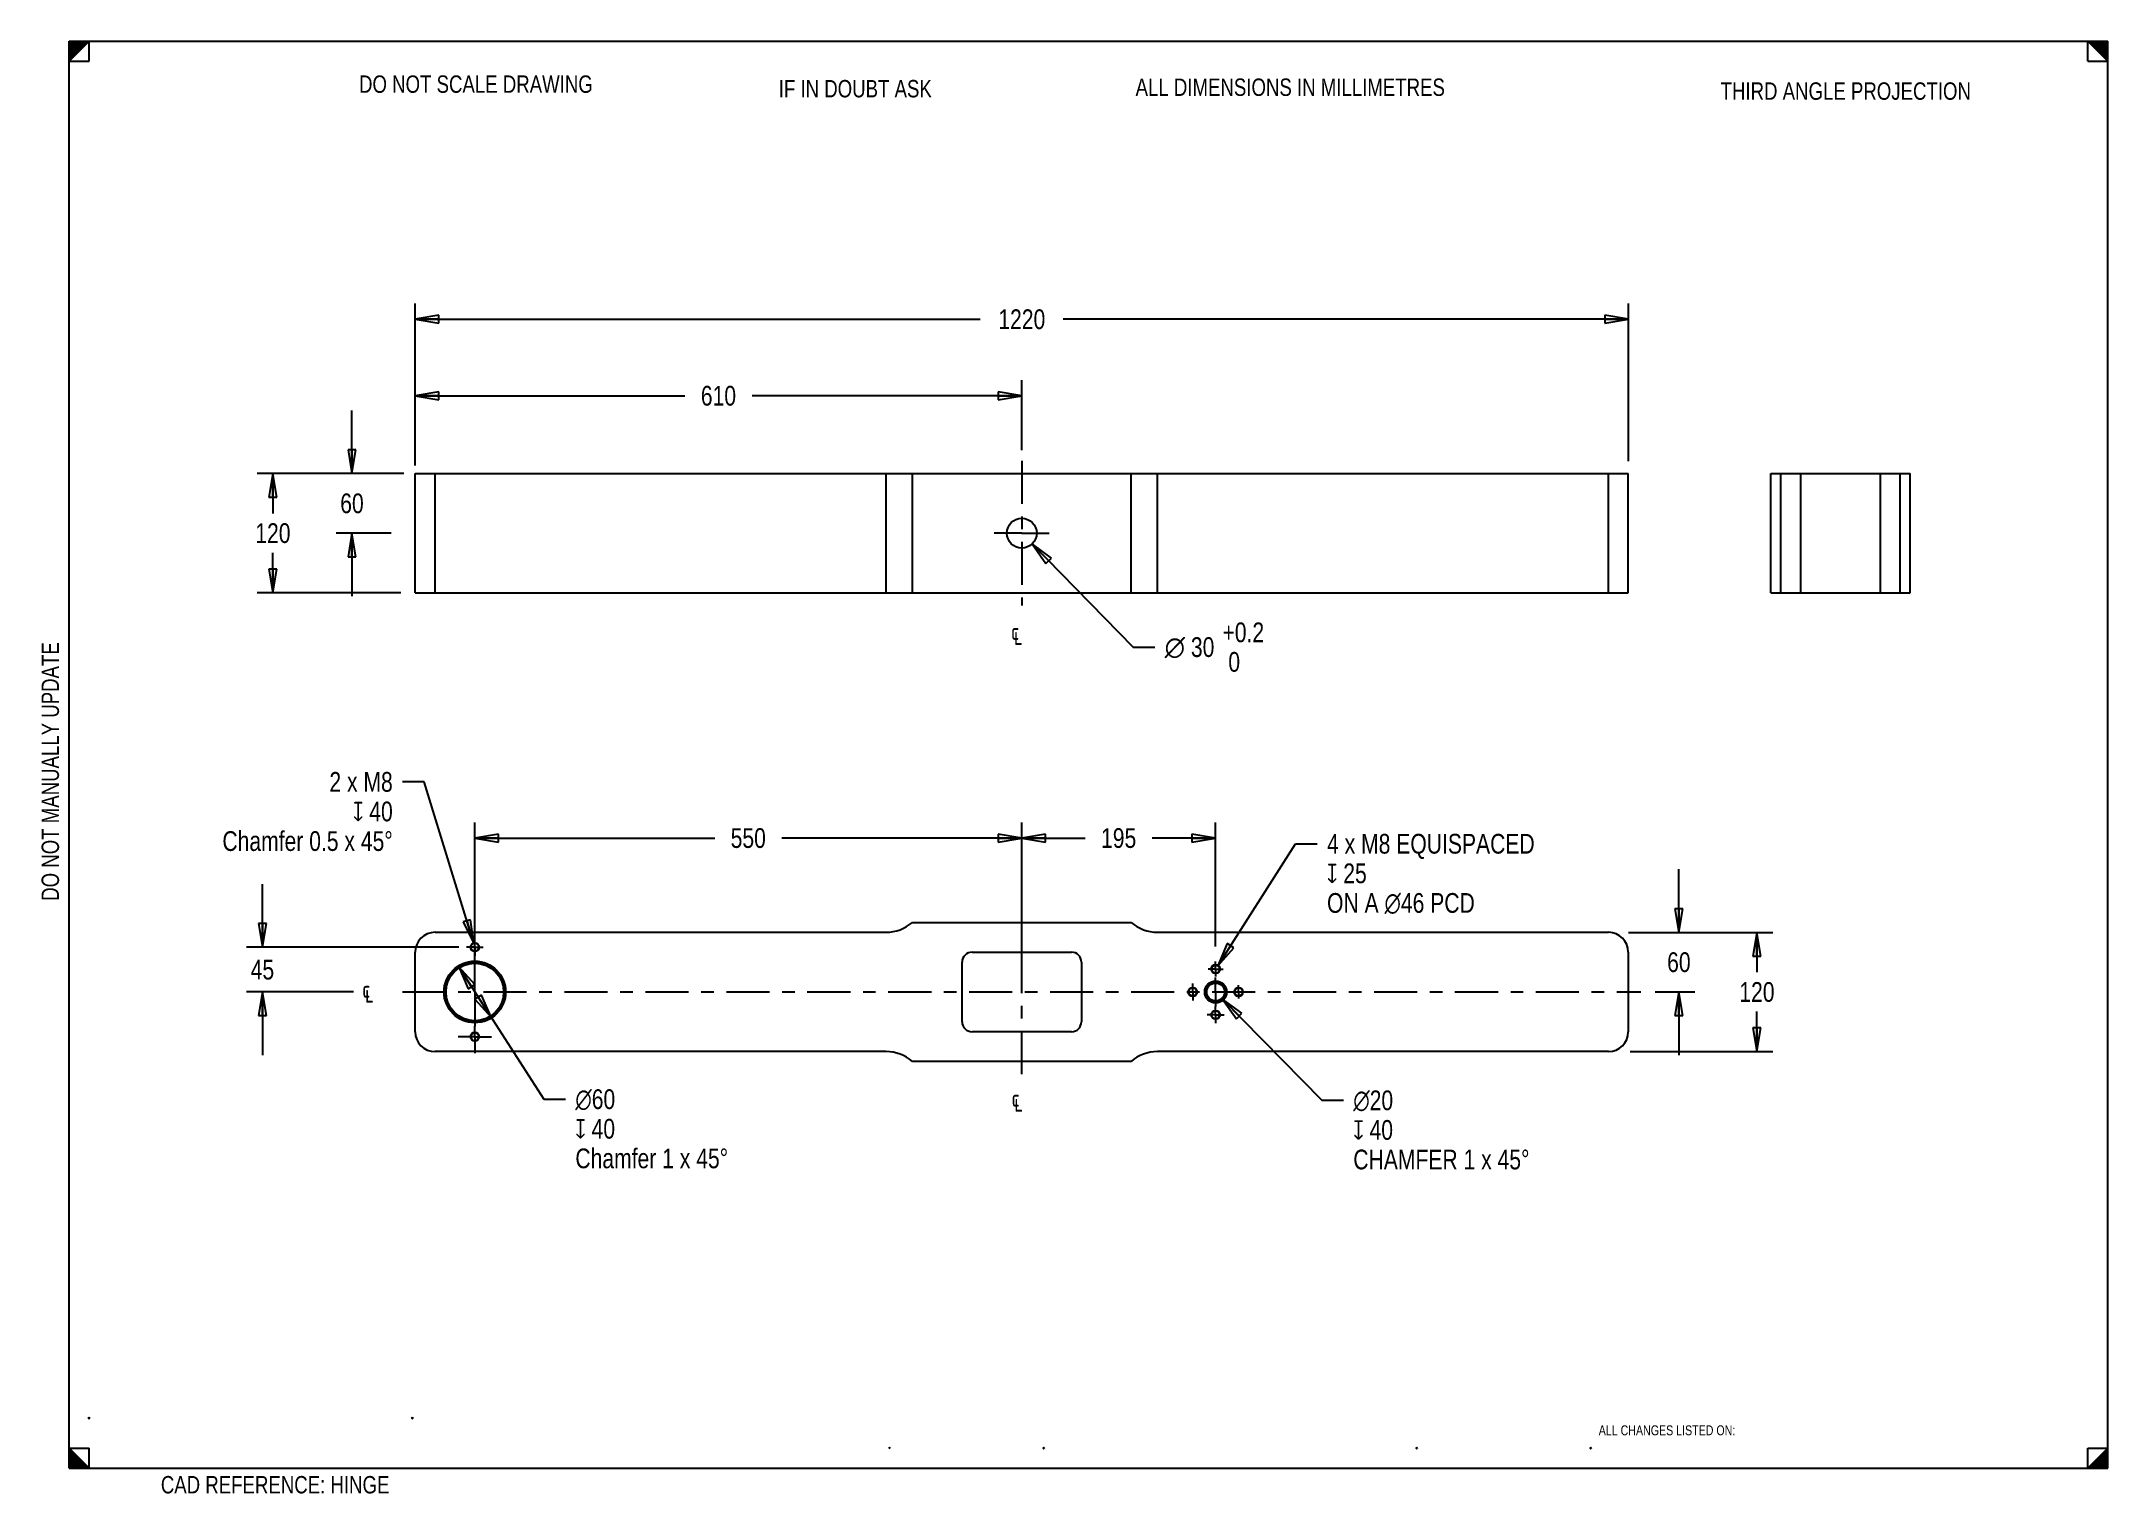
# Model space of a CAD drawing. Header units: inches. Extents: x 0.1 to 16.4, y 0.1 to 11.6.
import ezdxf

# ---------------------------------------------------------------- set-up
doc = ezdxf.new("R2010")
doc.units = ezdxf.units.IN
doc.header["$LTSCALE"] = 0.909449
doc.header["$MEASUREMENT"] = 0
doc.linetypes.add('CENTER', pattern=[0.6, 0.375, -0.075, 0.075, -0.075])
doc.layers.get('0').update_dxf_attribs({"linetype": 'CONTINUOUS'})
doc.layers.add('02___PRT_ALL_AXES', color=7, linetype='CONTINUOUS')
doc.styles.get("Standard").update_dxf_attribs({"font": 'txt', "width": 0.8})
doc.styles.add('TEXTSTYLE_1', font='gdt', dxfattribs={"width": 0.8})
doc.dimstyles.new('DIMSTYLE_1', dxfattribs={"dimtxt": 0.15625, "dimasz": 0.1875, "dimexe": 0.125, "dimexo": 0.0625, "dimgap": 0.078125, "dimtad": 0, "dimtih": 1, "dimtoh": 1, "dimlfac": 5, "dimzin": 4, "dimdsep": 46, "dimtxsty": 'STANDARD', "dimblk": 'CLOSED', "dimblk1": 'CLOSED', "dimblk2": 'CLOSED', "dimcen": 0.09, "dimadec": 0, "dimazin": 0, "dimtp": 0.01, "dimtm": 0.01, "dimtfac": 1, "dimtofl": 0, "dimtmove": 0, "dimatfit": 3, "dimldrblk": 'CLOSED', "dimfxl": 1, "dimtolj": 1, "dimtzin": 4, "dimarcsym": 0})
doc.dimstyles.new('DIMSTYLE_2', dxfattribs={"dimtxt": 0.15625, "dimasz": 0.1875, "dimexe": 0.125, "dimexo": 0.0625, "dimgap": 0.09, "dimtad": 0, "dimtih": 1, "dimtoh": 1, "dimlfac": 5, "dimzin": 4, "dimdsep": 46, "dimtxsty": 'STANDARD', "dimblk": 'CLOSED', "dimblk1": 'CLOSED', "dimblk2": 'CLOSED', "dimcen": 0.09, "dimadec": 0, "dimazin": 0, "dimtol": 1, "dimtp": 0.2, "dimtfac": 1, "dimtofl": 0, "dimtmove": 0, "dimatfit": 2, "dimldrblk": 'CLOSED', "dimfxl": 1, "dimtolj": 1, "dimtzin": 4, "dimarcsym": 0})
doc.dimstyles.new('DIMSTYLE_3', dxfattribs={"dimtxt": 0.15625, "dimasz": 0.1875, "dimexe": 0.125, "dimexo": 0.0625, "dimgap": 0.09, "dimtad": 0, "dimtih": 1, "dimtoh": 1, "dimlfac": 5, "dimzin": 4, "dimdsep": 46, "dimtxsty": 'STANDARD', "dimblk": 'CLOSED', "dimblk1": 'CLOSED', "dimblk2": 'CLOSED', "dimcen": 0.09, "dimadec": 0, "dimazin": 0, "dimtp": 0.01, "dimtm": 0.01, "dimtfac": 1, "dimtmove": 0, "dimatfit": 2, "dimldrblk": 'CLOSED', "dimfxl": 1, "dimtolj": 1, "dimtzin": 4, "dimarcsym": 0})
doc.dimstyles.new('DIMSTYLE_4', dxfattribs={"dimtxt": 0.15625, "dimasz": 0.1875, "dimexe": 0.125, "dimexo": 0.0625, "dimgap": 0.09, "dimtad": 0, "dimtih": 1, "dimtoh": 1, "dimlfac": 5, "dimzin": 4, "dimdsep": 46, "dimtxsty": 'STANDARD', "dimblk": 'CLOSED', "dimblk1": 'CLOSED', "dimblk2": 'CLOSED', "dimcen": 0.09, "dimadec": 0, "dimazin": 0, "dimtp": 0.01, "dimtm": 0.01, "dimtfac": 1, "dimtofl": 0, "dimtmove": 0, "dimatfit": 2, "dimldrblk": 'CLOSED', "dimfxl": 1, "dimtolj": 1, "dimtzin": 4, "dimarcsym": 0})

# ---------------------------------------------------------------- blocks, each defined once
blk = doc.blocks.new('_CLOSED')
at = {"color": 0, "linetype": 'BYBLOCK'}
for p, q in [((0, 0), (-1, 0.167)), ((-1, 0.167), (-1, -0.167)), ((-1, -0.167), (0, 0)), ((-1, 0), (0, 0))]:
    blk.add_line(p, q, dxfattribs=at)
blk = doc.blocks.new('*D0')
at = {"color": 2, "linetype": 'CONTINUOUS'}
for p, q in [((2.927, 8.152), (1.764, 8.152)), ((1.889, 8.152), (1.889, 7.836)), ((1.889, 7.207), (1.889, 7.523)), ((2.903, 7.207), (1.764, 7.207))]:
    blk.add_line(p, q, dxfattribs=at)
at = {"color": 2, "linetype": 'CONTINUOUS', "xscale": 0.1875, "yscale": 0.1875, "zscale": 0.1875}
for p, rotation in [((1.889, 8.152), 90), ((1.889, 7.207), 270)]:
    blk.add_blockref('_CLOSED', p, dxfattribs=dict(at, rotation=rotation))
at = {"color": 2, "linetype": 'CONTINUOUS', "insert": (1.889, 7.758), "char_height": 0.1562, "width": 0.375, "attachment_point": 2, "line_spacing_factor": 0.9}
blk.add_mtext('120', dxfattribs=at)
blk = doc.blocks.new('*D1')
at = {"color": 2, "linetype": 'CONTINUOUS'}
for p, q in [((12.622, 4.518), (13.765, 4.518)), ((13.64, 4.518), (13.64, 4.202)), ((13.64, 3.574), (13.64, 3.89)), ((12.636, 3.574), (13.765, 3.574))]:
    blk.add_line(p, q, dxfattribs=at)
at = {"color": 2, "linetype": 'CONTINUOUS', "xscale": 0.1875, "yscale": 0.1875, "zscale": 0.1875}
for p, rotation in [((13.64, 4.518), 90), ((13.64, 3.574), 270)]:
    blk.add_blockref('_CLOSED', p, dxfattribs=dict(at, rotation=rotation))
at = {"color": 2, "linetype": 'CONTINUOUS', "insert": (13.64, 4.124), "char_height": 0.1562, "width": 0.375, "attachment_point": 2, "line_spacing_factor": 0.9}
blk.add_mtext('120', dxfattribs=at)
blk = doc.blocks.new('*D2')
at = {"color": 2, "linetype": 'CONTINUOUS'}
for p, q in [((3.015, 8.551), (3.015, 9.499)), ((12.622, 8.251), (12.622, 9.499)), ((3.015, 9.374), (7.49, 9.374)), ((12.622, 9.374), (8.147, 9.374))]:
    blk.add_line(p, q, dxfattribs=at)
at = {"color": 2, "linetype": 'CONTINUOUS', "xscale": 0.1875, "yscale": 0.1875, "zscale": 0.1875, "rotation": 180}
blk.add_blockref('_CLOSED', (3.015, 9.374), dxfattribs=at)
at = {"color": 2, "linetype": 'CONTINUOUS', "xscale": 0.1875, "yscale": 0.1875, "zscale": 0.1875}
blk.add_blockref('_CLOSED', (12.622, 9.374), dxfattribs=at)
at = {"color": 2, "linetype": 'CONTINUOUS', "insert": (7.819, 9.452), "char_height": 0.1562, "width": 0.5, "attachment_point": 2, "line_spacing_factor": 0.9}
blk.add_mtext('1220', dxfattribs=at)
blk = doc.blocks.new('*D3')
at = {"color": 2, "linetype": 'CONTINUOUS'}
for p, q in [((13.022, 4.518), (13.022, 5.018)), ((12.897, 4.518), (13.205, 4.518)), ((12.833, 4.046), (13.147, 4.046)), ((13.022, 4.046), (13.022, 3.546))]:
    blk.add_line(p, q, dxfattribs=at)
at = {"color": 2, "linetype": 'CONTINUOUS', "xscale": 0.1875, "yscale": 0.1875, "zscale": 0.1875}
for p, rotation in [((13.022, 4.518), 270), ((13.022, 4.046), 90)]:
    blk.add_blockref('_CLOSED', p, dxfattribs=dict(at, rotation=rotation))
at = {"color": 2, "linetype": 'CONTINUOUS', "insert": (13.022, 4.36), "char_height": 0.1562, "width": 0.25, "attachment_point": 2, "line_spacing_factor": 0.9}
blk.add_mtext('60', dxfattribs=at)
blk = doc.blocks.new('*D4')
at = {"color": 2, "linetype": 'CONTINUOUS'}
for p, q in [((3.015, 8.216), (3.015, 8.892)), ((7.819, 8.337), (7.819, 8.892)), ((3.015, 8.767), (5.151, 8.767)), ((7.819, 8.767), (5.683, 8.767))]:
    blk.add_line(p, q, dxfattribs=at)
at = {"color": 2, "linetype": 'CONTINUOUS', "xscale": 0.1875, "yscale": 0.1875, "zscale": 0.1875, "rotation": 180}
blk.add_blockref('_CLOSED', (3.015, 8.767), dxfattribs=at)
at = {"color": 2, "linetype": 'CONTINUOUS', "xscale": 0.1875, "yscale": 0.1875, "zscale": 0.1875}
blk.add_blockref('_CLOSED', (7.819, 8.767), dxfattribs=at)
at = {"color": 2, "linetype": 'CONTINUOUS', "insert": (5.417, 8.846), "char_height": 0.1562, "width": 0.375, "attachment_point": 2, "line_spacing_factor": 0.9}
blk.add_mtext('610', dxfattribs=at)
blk = doc.blocks.new('*D5')
at = {"color": 2, "linetype": 'CONTINUOUS'}
for p, q in [((7.901, 7.595), (8.7, 6.777)), ((8.7, 6.777), (8.872, 6.777))]:
    blk.add_line(p, q, dxfattribs=at)
at = {"color": 2, "linetype": 'CONTINUOUS', "xscale": 0.1875, "yscale": 0.1875, "zscale": 0.1875, "rotation": 134.3257008964}
blk.add_blockref('_CLOSED', (7.901, 7.595), dxfattribs=at)
at = {"color": 2, "linetype": 'CONTINUOUS', "width": 0.8}
for s, p in [('+0.2', (9.408, 6.816)), ('30', (9.158, 6.699)), (' 0', (9.408, 6.582))]:
    blk.add_text(s, height=0.1562, dxfattribs=at).set_placement(p)
at = {"color": 2, "linetype": 'CONTINUOUS', "style": 'TEXTSTYLE_1'}
blk.add_text('n', height=0.156, dxfattribs=at).set_placement((8.95, 6.699))
blk = doc.blocks.new('*D6')
at = {"color": 2, "linetype": 'CONTINUOUS'}
for p, q in [((2.515, 8.152), (2.515, 8.652)), ((2.762, 8.152), (2.39, 8.152)), ((2.826, 7.68), (2.39, 7.68)), ((2.515, 7.68), (2.515, 7.18))]:
    blk.add_line(p, q, dxfattribs=at)
at = {"color": 2, "linetype": 'CONTINUOUS', "xscale": 0.1875, "yscale": 0.1875, "zscale": 0.1875}
for p, rotation in [((2.515, 8.152), 270), ((2.515, 7.68), 90)]:
    blk.add_blockref('_CLOSED', p, dxfattribs=dict(at, rotation=rotation))
at = {"color": 2, "linetype": 'CONTINUOUS', "insert": (2.515, 7.994), "char_height": 0.1562, "width": 0.25, "attachment_point": 2, "line_spacing_factor": 0.9}
blk.add_mtext('60', dxfattribs=at)
blk = doc.blocks.new('*D7')
at = {"color": 2, "linetype": 'CONTINUOUS'}
for p, q in [((3.488, 4.109), (3.488, 5.389)), ((3.488, 5.264), (5.388, 5.264)), ((7.819, 5.264), (5.919, 5.264)), ((7.819, 4.109), (7.819, 5.389))]:
    blk.add_line(p, q, dxfattribs=at)
at = {"color": 2, "linetype": 'CONTINUOUS', "xscale": 0.1875, "yscale": 0.1875, "zscale": 0.1875, "rotation": 180}
blk.add_blockref('_CLOSED', (3.488, 5.264), dxfattribs=at)
at = {"color": 2, "linetype": 'CONTINUOUS', "xscale": 0.1875, "yscale": 0.1875, "zscale": 0.1875}
blk.add_blockref('_CLOSED', (7.819, 5.264), dxfattribs=at)
at = {"color": 2, "linetype": 'CONTINUOUS', "insert": (5.653, 5.343), "char_height": 0.1562, "width": 0.375, "attachment_point": 2, "line_spacing_factor": 0.9}
blk.add_mtext('550', dxfattribs=at)
blk = doc.blocks.new('*D8')
at = {"color": 2, "linetype": 'CONTINUOUS'}
for p, q in [((3.36, 4.245), (3.488, 4.046)), ((3.616, 3.847), (3.488, 4.046)), ((3.488, 4.046), (4.034, 3.197)), ((4.034, 3.197), (4.206, 3.197))]:
    blk.add_line(p, q, dxfattribs=at)
at = {"color": 2, "linetype": 'CONTINUOUS', "xscale": 0.1875, "yscale": 0.1875, "zscale": 0.1875}
for p, rotation in [((3.36, 4.245), 122.7430976659), ((3.616, 3.847), 302.7430976659)]:
    blk.add_blockref('_CLOSED', p, dxfattribs=dict(at, rotation=rotation))
at = {"color": 2, "linetype": 'CONTINUOUS', "insert": (4.284, 3.275), "char_height": 0.15625, "width": 1.85417, "attachment_point": 1, "line_spacing_factor": 0.9, "style": 'TEXTSTYLE_1'}
blk.add_mtext('{\\Fgdt;n}\\Ftxt;60\\P\\Fgdt;{\\Fgdt;x}\\Ftxt; 40\\PChamfer 1 x 45\\Fgdt;{\\Fgdt;~}', dxfattribs=at)
blk = doc.blocks.new('*D9')
at = {"color": 2, "linetype": 'CONTINUOUS'}
for p, q in [((3.088, 5.709), (2.916, 5.709)), ((3.479, 4.43), (3.088, 5.709))]:
    blk.add_line(p, q, dxfattribs=at)
at = {"color": 2, "linetype": 'CONTINUOUS', "xscale": 0.1875, "yscale": 0.1875, "zscale": 0.1875, "rotation": 286.9794263247}
blk.add_blockref('_CLOSED', (3.479, 4.43), dxfattribs=at)
at = {"color": 2, "linetype": 'CONTINUOUS', "insert": (2.838, 5.788), "char_height": 0.15625, "width": 2.22917, "attachment_point": 3, "line_spacing_factor": 0.9}
blk.add_mtext('2 x M8\\P\\Fgdt;{\\Fgdt;x}\\Ftxt; 40\\PChamfer 0.5 x 45\\Fgdt;{\\Fgdt;~}\\Ftxt; ', dxfattribs=at)
blk = doc.blocks.new('*D10')
at = {"color": 2, "linetype": 'CONTINUOUS'}
for p, q in [((1.806, 4.4), (1.806, 4.9)), ((3.361, 4.4), (1.681, 4.4)), ((2.526, 4.046), (1.681, 4.046)), ((1.806, 4.046), (1.806, 3.546))]:
    blk.add_line(p, q, dxfattribs=at)
at = {"color": 2, "linetype": 'CONTINUOUS', "xscale": 0.1875, "yscale": 0.1875, "zscale": 0.1875}
for p, rotation in [((1.806, 4.4), 270), ((1.806, 4.046), 90)]:
    blk.add_blockref('_CLOSED', p, dxfattribs=dict(at, rotation=rotation))
at = {"color": 2, "linetype": 'CONTINUOUS', "insert": (1.806, 4.301), "char_height": 0.1562, "width": 0.25, "attachment_point": 2, "line_spacing_factor": 0.9}
blk.add_mtext('45', dxfattribs=at)
blk = doc.blocks.new('*D11')
at = {"color": 2, "linetype": 'CONTINUOUS'}
for p, q in [((9.409, 3.99), (10.194, 3.188)), ((10.194, 3.188), (10.366, 3.188))]:
    blk.add_line(p, q, dxfattribs=at)
at = {"color": 2, "linetype": 'CONTINUOUS', "xscale": 0.1875, "yscale": 0.1875, "zscale": 0.1875, "rotation": 134.3807014374}
blk.add_blockref('_CLOSED', (9.409, 3.99), dxfattribs=at)
at = {"color": 2, "linetype": 'CONTINUOUS', "insert": (10.444, 3.266), "char_height": 0.15625, "width": 1.85417, "attachment_point": 1, "line_spacing_factor": 0.9, "style": 'TEXTSTYLE_1'}
blk.add_mtext('{\\Fgdt;n}\\Ftxt;20\\P\\Fgdt;{\\Fgdt;x}\\Ftxt; 40\\PCHAMFER 1 x 45\\Fgdt;{\\Fgdt;~}', dxfattribs=at)
blk = doc.blocks.new('*D12')
at = {"color": 2, "linetype": 'CONTINUOUS'}
for p, q in [((7.819, 4.109), (7.819, 5.389)), ((7.819, 5.264), (8.321, 5.264)), ((9.354, 5.264), (8.852, 5.264)), ((9.354, 4.406), (9.354, 5.389))]:
    blk.add_line(p, q, dxfattribs=at)
at = {"color": 2, "linetype": 'CONTINUOUS', "xscale": 0.1875, "yscale": 0.1875, "zscale": 0.1875, "rotation": 180}
blk.add_blockref('_CLOSED', (7.819, 5.264), dxfattribs=at)
at = {"color": 2, "linetype": 'CONTINUOUS', "xscale": 0.1875, "yscale": 0.1875, "zscale": 0.1875}
blk.add_blockref('_CLOSED', (9.354, 5.264), dxfattribs=at)
at = {"color": 2, "linetype": 'CONTINUOUS', "insert": (8.586, 5.343), "char_height": 0.1562, "width": 0.375, "attachment_point": 2, "line_spacing_factor": 0.9}
blk.add_mtext('195', dxfattribs=at)
blk = doc.blocks.new('*D13')
at = {"color": 2, "linetype": 'CONTINUOUS'}
for p, q in [((9.371, 4.254), (9.986, 5.22)), ((9.986, 5.22), (10.158, 5.22))]:
    blk.add_line(p, q, dxfattribs=at)
at = {"color": 2, "linetype": 'CONTINUOUS', "xscale": 0.1875, "yscale": 0.1875, "zscale": 0.1875, "rotation": 237.5173865364}
blk.add_blockref('_CLOSED', (9.371, 4.254), dxfattribs=at)
at = {"color": 2, "linetype": 'CONTINUOUS', "insert": (10.236, 5.298), "char_height": 0.15625, "width": 2.125, "attachment_point": 1, "line_spacing_factor": 0.9}
blk.add_mtext('4 x M8 EQUISPACED\\P\\Fgdt;{\\Fgdt;x}\\Ftxt; 25\\PON A \\Fgdt;{\\Fgdt;n}\\Ftxt;46 PCD', dxfattribs=at)

msp = doc.modelspace()

# ---------------------------------------------------------------- hatches: boundary and pattern name
at = {"linetype": 'CONTINUOUS'}
h = msp.add_hatch(color=2, dxfattribs=at)
edge = h.paths.add_edge_path()
edge.add_line((0.2756, 11.5748), (0.4331, 11.5748))
edge.add_line((0.2756, 11.4173), (0.2756, 11.5748))
edge.add_line((0.2756, 11.4173), (0.4331, 11.5748))
h = msp.add_hatch(color=2, dxfattribs=at)
edge = h.paths.add_edge_path()
edge.add_line((16.4173, 11.4173), (16.4173, 11.5748))
edge.add_line((16.2598, 11.5748), (16.4173, 11.4173))
edge.add_line((16.2598, 11.5748), (16.4173, 11.5748))
h = msp.add_hatch(color=2, dxfattribs=at)
edge = h.paths.add_edge_path()
edge.add_line((0.2756, 0.2756), (0.2756, 0.4331))
edge.add_line((0.2756, 0.2756), (0.4331, 0.2756))
edge.add_line((0.4331, 0.2756), (0.2756, 0.4331))
msp.add_hatch(color=2, dxfattribs=at).paths.add_polyline_path([(16.4173, 0.2756), (16.4173, 0.4331), (16.2598, 0.2756)])

# ---------------------------------------------------------------- linework, layer by layer
at = {"color": 7, "linetype": 'CONTINUOUS'}
for p, q in [((0.2756, 11.4173), (0.4331, 11.5748)), ((0.2756, 11.4173), (0.2756, 11.5748)), ((0.2756, 11.5748), (0.4331, 11.5748)), ((0.4331, 11.4173), (0.4331, 11.5748)), ((0.4331, 11.5748), (16.2598, 11.5748)), ((16.2598, 11.5748), (16.4173, 11.5748)), ((16.2598, 11.5748), (16.4173, 11.4173)), ((16.2598, 11.4173), (16.2598, 11.5748)), ((16.4173, 11.4173), (16.4173, 11.5748)), ((0.2756, 0.4331), (0.2756, 11.4173)), ((0.2756, 11.4173), (0.4331, 11.4173)), ((16.2598, 11.4173), (16.4173, 11.4173)), ((16.4173, 0.4331), (16.4173, 11.4173)), ((3.0154, 7.2071), (3.0154, 8.1519)), ((3.0154, 8.1519), (12.6217, 8.1519)), ((3.1729, 7.2071), (3.1729, 8.1519)), ((6.7441, 7.2071), (6.7441, 8.1519)), ((6.9524, 7.2071), (6.9524, 8.1519)), ((8.6847, 7.2071), (8.6847, 8.1519)), ((8.893, 7.2071), (8.893, 8.1519)), ((12.4642, 7.2071), (12.4642, 8.1519)), ((12.6217, 7.2071), (12.6217, 8.1519)), ((13.7514, 7.2071), (13.7514, 8.1519)), ((13.7514, 8.1519), (14.8537, 8.1519)), ((13.8301, 7.2071), (13.8301, 8.1519)), ((13.9876, 7.2071), (13.9876, 8.1519)), ((14.6175, 7.2071), (14.6175, 8.1519)), ((14.775, 7.2071), (14.775, 8.1519)), ((14.8537, 7.2071), (14.8537, 8.1519)), ((3.0154, 7.2071), (12.6217, 7.2071)), ((13.7514, 7.2071), (14.8537, 7.2071)), ((6.9524, 4.5972), (8.6847, 4.5972)), ((3.1729, 4.5185), (6.7441, 4.5185)), ((8.893, 4.5185), (12.4642, 4.5185)), ((3.0154, 3.7311), (3.0154, 4.361)), ((7.3461, 3.8098), (7.3461, 4.2823)), ((7.4249, 4.361), (8.2123, 4.361)), ((8.291, 4.2823), (8.291, 3.8098)), ((12.6217, 4.361), (12.6217, 3.7311)), ((8.2123, 3.7311), (7.4249, 3.7311)), ((6.7441, 3.5736), (3.1729, 3.5736)), ((8.6847, 3.4949), (6.9524, 3.4949)), ((12.4642, 3.5736), (8.893, 3.5736)), ((0.4392, 0.6631), (0.4269, 0.6754)), ((0.4392, 0.6754), (0.4269, 0.6631)), ((2.9983, 0.6631), (2.986, 0.6754)), ((2.9983, 0.6754), (2.986, 0.6631)), ((0.4331, 0.2756), (0.2756, 0.4331)), ((0.2756, 0.2756), (0.2756, 0.4331)), ((0.2756, 0.4331), (0.4331, 0.4331)), ((0.4331, 0.2756), (0.4331, 0.4331)), ((6.7778, 0.4269), (6.7655, 0.4392)), ((6.7778, 0.4392), (6.7655, 0.4269)), ((7.9983, 0.4269), (7.986, 0.4392)), ((7.9983, 0.4392), (7.986, 0.4269)), ((10.951, 0.4269), (10.9387, 0.4392)), ((10.951, 0.4392), (10.9387, 0.4269)), ((12.329, 0.4269), (12.3167, 0.4392)), ((12.329, 0.4392), (12.3167, 0.4269)), ((16.4173, 0.4331), (16.2598, 0.2756)), ((16.2598, 0.4331), (16.4173, 0.4331)), ((16.2598, 0.2756), (16.2598, 0.4331)), ((16.4173, 0.2756), (16.4173, 0.4331)), ((0.2756, 0.2756), (0.4331, 0.2756)), ((0.4331, 0.2756), (16.2598, 0.2756)), ((16.2598, 0.2756), (16.4173, 0.2756))]:
    msp.add_line(p, q, dxfattribs=at)
for centre, radius in [((3.4879, 4.4004), 0.0354), ((3.4879, 4.4004), 0.0315), ((3.4879, 4.046), 0.2441), ((3.4879, 4.046), 0.2362), ((3.4879, 4.046), 0.2283), ((9.354, 4.2271), 0.0354), ((9.354, 4.2271), 0.0315), ((9.354, 4.046), 0.0866), ((9.354, 4.046), 0.0787), ((9.354, 4.046), 0.0709), ((9.1729, 4.046), 0.0354), ((9.1729, 4.046), 0.0315), ((9.5351, 4.046), 0.0354), ((9.5351, 4.046), 0.0315), ((9.354, 3.8649), 0.0354), ((9.354, 3.8649), 0.0315), ((3.4879, 3.6917), 0.0354), ((3.4879, 3.6917), 0.0315)]:
    msp.add_circle(centre, radius, dxfattribs=at)
for centre, radius, start, end in [((6.7441, 4.8334), 0.315, 270, 311.40962), ((8.893, 4.8334), 0.315, 228.59038, 270), ((3.1729, 4.361), 0.1575, 90, 180), ((12.4642, 4.361), 0.1575, 0, 90), ((7.4249, 4.2823), 0.0787, 90, 180), ((8.2123, 4.2823), 0.0787, 0, 90), ((7.4249, 3.8098), 0.0787, 180, 270), ((8.2123, 3.8098), 0.0787, 270, 360), ((3.1729, 3.7311), 0.1575, 180, 270), ((12.4642, 3.7311), 0.1575, 270, 360), ((6.7441, 3.2586), 0.315, 48.59038, 90), ((8.893, 3.2586), 0.315, 90, 131.40962)]:
    msp.add_arc(centre, radius, start, end, dxfattribs=at)
at = {"layer": '02___PRT_ALL_AXES', "color": 7, "linetype": 'CENTER'}
for p, q in [((7.8186, 8.2519), (7.8186, 7.1071)), ((7.8186, 7.6795), (7.6005, 7.6795)), ((7.8186, 7.6795), (8.0367, 7.6795)), ((7.8186, 3.3949), (7.8186, 4.6972)), ((3.4879, 4.4004), (3.4879, 4.4673)), ((3.4879, 4.4004), (3.4209, 4.4004)), ((3.4879, 4.4004), (3.4879, 4.3334)), ((3.4879, 4.4004), (3.5548, 4.4004)), ((3.4879, 4.046), (3.4879, 4.3171)), ((9.354, 4.2271), (9.354, 4.2869)), ((9.1729, 4.046), (9.1729, 4.1132)), ((9.354, 4.2271), (9.2942, 4.2271)), ((9.354, 4.2271), (9.4138, 4.2271)), ((9.354, 4.2271), (9.354, 4.1674)), ((9.354, 4.046), (9.354, 4.161)), ((9.5351, 4.046), (9.5351, 4.0987)), ((2.9154, 4.046), (12.7217, 4.046)), ((3.4879, 4.046), (3.4879, 3.7749)), ((9.1729, 4.046), (9.1729, 3.9789)), ((9.354, 4.046), (9.354, 3.9311)), ((9.354, 3.8649), (9.354, 3.9314)), ((9.5351, 4.046), (9.5351, 3.9934)), ((3.4879, 3.6917), (3.4879, 3.7749)), ((9.354, 3.8649), (9.2875, 3.8649)), ((9.354, 3.8649), (9.4205, 3.8649)), ((9.354, 3.8649), (9.354, 3.7985)), ((3.4879, 3.6917), (3.3564, 3.6917)), ((3.4879, 3.6917), (3.4879, 3.5602)), ((3.4879, 3.6917), (3.6194, 3.6917))]:
    msp.add_line(p, q, dxfattribs=at)
at = {"layer": '02___PRT_ALL_AXES', "color": 7, "linetype": 'CONTINUOUS'}
msp.add_circle((7.8186, 7.6795), 0.1181, dxfattribs=at)

# ---------------------------------------------------------------- texts
at = {"color": 2, "linetype": 'CONTINUOUS', "line_spacing_factor": 0.9}
for s, insert, char_height, width, attachment_point in [('DO NOT SCALE DRAWING', (3.4964, 11.3047), 0.137795, 2.204724, 2), ('IF IN DOUBT ASK', (6.5004, 11.2686), 0.137795, 1.653543, 2), ('ALL DIMENSIONS IN MILLIMETRES', (9.9447, 11.2803), 0.137795, 3.19685, 2), ('THIRD ANGLE PROJECTION', (14.3434, 11.2496), 0.137795, 2.425197, 2), ('ALL CHANGES LISTED ON:', (12.3873, 0.6137), 0.07874, 1.385827, 1), ('CAD REFERENCE: HINGE', (1.9065, 0.2123), 0.137795, 2.204724, 2)]:
    msp.add_mtext(s, dxfattribs=dict(at, insert=insert, char_height=char_height, width=width, attachment_point=attachment_point))
at = {"color": 2, "linetype": 'CONTINUOUS', "char_height": 0.15625, "width": 0.247396, "attachment_point": 1, "line_spacing_factor": 0.9, "style": 'TEXTSTYLE_1'}
for insert in [(7.734, 6.9665), (2.5961, 4.1324), (7.7376, 3.2697)]:
    msp.add_mtext('{\\Fgdt;q}', dxfattribs=dict(at, insert=insert))
at = {"color": 2, "linetype": 'CONTINUOUS', "insert": (0.0573, 5.7918), "char_height": 0.137795, "width": 2.425197, "attachment_point": 2, "rotation": 90, "line_spacing_factor": 0.9}
msp.add_mtext('DO NOT MANUALLY UPDATE', dxfattribs=at)

# ---------------------------------------------------------------- dimensions: what is measured, and where the dimension line sits
at = {"color": 2, "linetype": 'CONTINUOUS'}
for base, p1, p2, picture, middle in [((12.6217, 9.3736), (3.0154, 8.488), (12.6217, 8.1883), '*D2', (7.8342, 9.3736)), ((9.354, 5.2644), (7.8186, 4.046), (9.354, 4.3434), '*D12', (8.6058, 5.2644))]:
    dim = msp.add_linear_dim(base=base, p1=p1, p2=p2, dimstyle='DIMSTYLE_1', dxfattribs=at)
    dim.commit()
    dim.dimension.update_dxf_attribs({"geometry": picture, "text_midpoint": middle, "dimtype": 160})
for base, p1, p2, angle, picture, middle in [((3.0154, 8.7674), (7.8186, 8.2741), (3.0154, 8.1536), 180, '*D4', (5.417, 8.7674)), ((2.5154, 7.6795), (2.8248, 8.1519), (2.8883, 7.6795), 270, '*D6', (2.5154, 7.9157)), ((1.8892, 8.1519), (2.966, 7.2071), (2.9892, 8.1519), 90, '*D0', (1.9048, 7.6795)), ((3.4879, 5.2644), (7.8186, 4.046), (3.4879, 4.046), 180, '*D7', (5.6532, 5.2644)), ((13.0224, 4.5185), (12.7702, 4.046), (13.2673, 4.5185), 90, '*D3', (13.0224, 4.2823)), ((1.8055, 4.4004), (2.5884, 4.046), (3.4235, 4.4004), 90, '*D10', (1.8094, 4.2232)), ((13.6397, 3.5736), (12.5595, 4.5185), (12.573, 3.5736), 270, '*D1', (13.6553, 4.046))]:
    dim = msp.add_linear_dim(base=base, p1=p1, p2=p2, angle=angle, dimstyle='DIMSTYLE_1', dxfattribs=at)
    dim.commit()
    dim.dimension.update_dxf_attribs({"geometry": picture, "text_midpoint": middle, "dimtype": 160})
for p1, p2, text, dimstyle, picture, middle in [((7.9011, 7.595), (7.736, 7.764), '%%c<>', 'DIMSTYLE_2', '*D5', (9.4293, 6.777)), ((3.47866, 4.43049), (3.49705, 4.37024), '2 x M<>\\P{\\Fgdt;x} 40\\PChamfer 0.5 x 45%%d ', 'DIMSTYLE_4', '*D9', (1.72358, 5.47501)), ((9.3709, 4.2537), (9.3371, 4.2006), '4 x M<> EQUISPACED\\P{\\Fgdt;x} 25\\PON A n46 PCD', 'DIMSTYLE_4', '*D13', (11.2988, 4.9859)), ((3.6156, 3.8473), (3.3601, 4.2447), '%%c<>\\P{\\Fgdt;x} 40\\PChamfer 1 x 45%%d', 'DIMSTYLE_3', '*D8', (5.2111, 2.9623)), ((9.4091, 3.9898), (9.2989, 4.1023), '%%c<>\\P{\\Fgdt;x} 40\\PCHAMFER 1 x 45%%d', 'DIMSTYLE_4', '*D11', (11.371, 2.9534))]:
    dim = msp.add_diameter_dim_2p(p1=p1, p2=p2, text=text, dimstyle=dimstyle, override={"dimpost": '<>'}, dxfattribs=at)
    dim.commit()
    dim.dimension.update_dxf_attribs({"geometry": picture, "text_midpoint": middle, "dimtype": 163})

doc.saveas('drawing.dxf')
